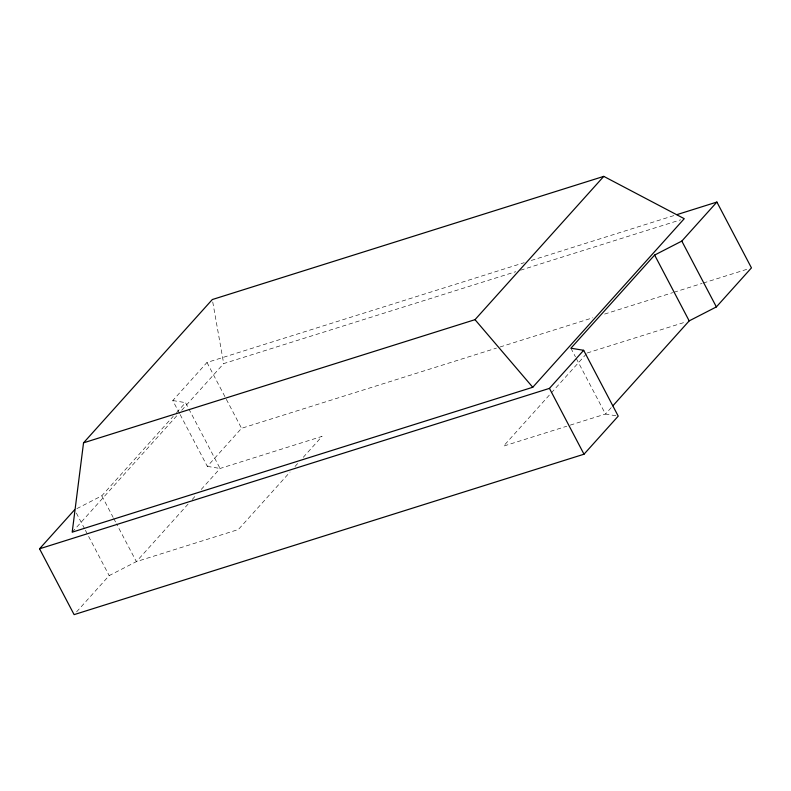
<?xml version="1.0" encoding="UTF-8"?>
<svg xmlns="http://www.w3.org/2000/svg" width="791" height="791" viewBox="0 0 791 791"><rect width="100%" height="100%" fill="white"/><g stroke="black" fill="none" stroke-linecap="round" stroke-linejoin="round"><path stroke-width="0.59" stroke-dasharray="3.96 2.97" d="M179.567 413.505L172.774 400.553L206.995 362.476L524.215 262.671M76.806 508.653L101.812 495.799L173.219 416.333M176.502 412.684L185.529 402.639L188.367 408.027M72.199 532.165L177.579 414.899M181.693 410.321L223.685 363.593L515.801 271.689M76.559 611.898L109.188 575.591L136.368 561.63L238.348 529.535L290.06 472M180.14 414.583L207.331 466.383L241.552 428.297L496.501 348.089M188.08 504.085L136.368 561.63L116.534 523.86M192.183 499.517L196.287 494.948M201.211 489.471L220.086 468.46L322.075 436.375L303.19 457.386M294.984 466.512L298.266 462.864M586.388 353.884L503.491 446.134L566.791 426.22M611.216 407.652L605.471 414.049L567.958 425.845M531.255 260.466L674.594 215.36M520.518 270.206L680.705 219.799M500.021 346.992L592.845 317.784M604.581 314.086L672.736 292.65M673.902 292.284L702.101 283.405M703.278 283.04L747.93 268.989M587.209 352.974L685.678 321.986M615.912 415.75L605.471 414.049L576.006 357.928M172.774 400.553L185.529 402.639M207.331 466.383L220.086 468.46L188.93 409.115M570.914 348.218L575.443 356.85M206.995 362.476L241.552 428.297M101.812 495.799L113.143 517.383M113.706 518.461L115.97 522.782M76.332 513.003L84.825 529.189M85.388 530.267L109.188 575.591M212.739 301.964L223.685 363.593"/><path stroke-width="1.19" d="M83.539 442.831L72.199 532.165L532.758 387.264L684.245 218.692L603.78 176.373L212.304 299.542L83.539 442.831L475.015 319.663L603.78 176.373M612.857 405.823L689.188 320.879L716.369 306.918L751.45 267.882L716.893 202.061L681.812 241.087L654.632 255.058L570.914 348.218L583.669 350.304L618.226 416.125L584.005 454.212L74.107 614.627L39.55 548.796L74.631 509.77M39.55 548.796L549.448 388.381L583.669 350.304M676.948 214.628L716.893 202.061M475.015 319.663L532.758 387.264M681.812 241.087L716.369 306.918M654.632 255.058L689.188 320.879M549.448 388.381L584.005 454.212"/></g></svg>
